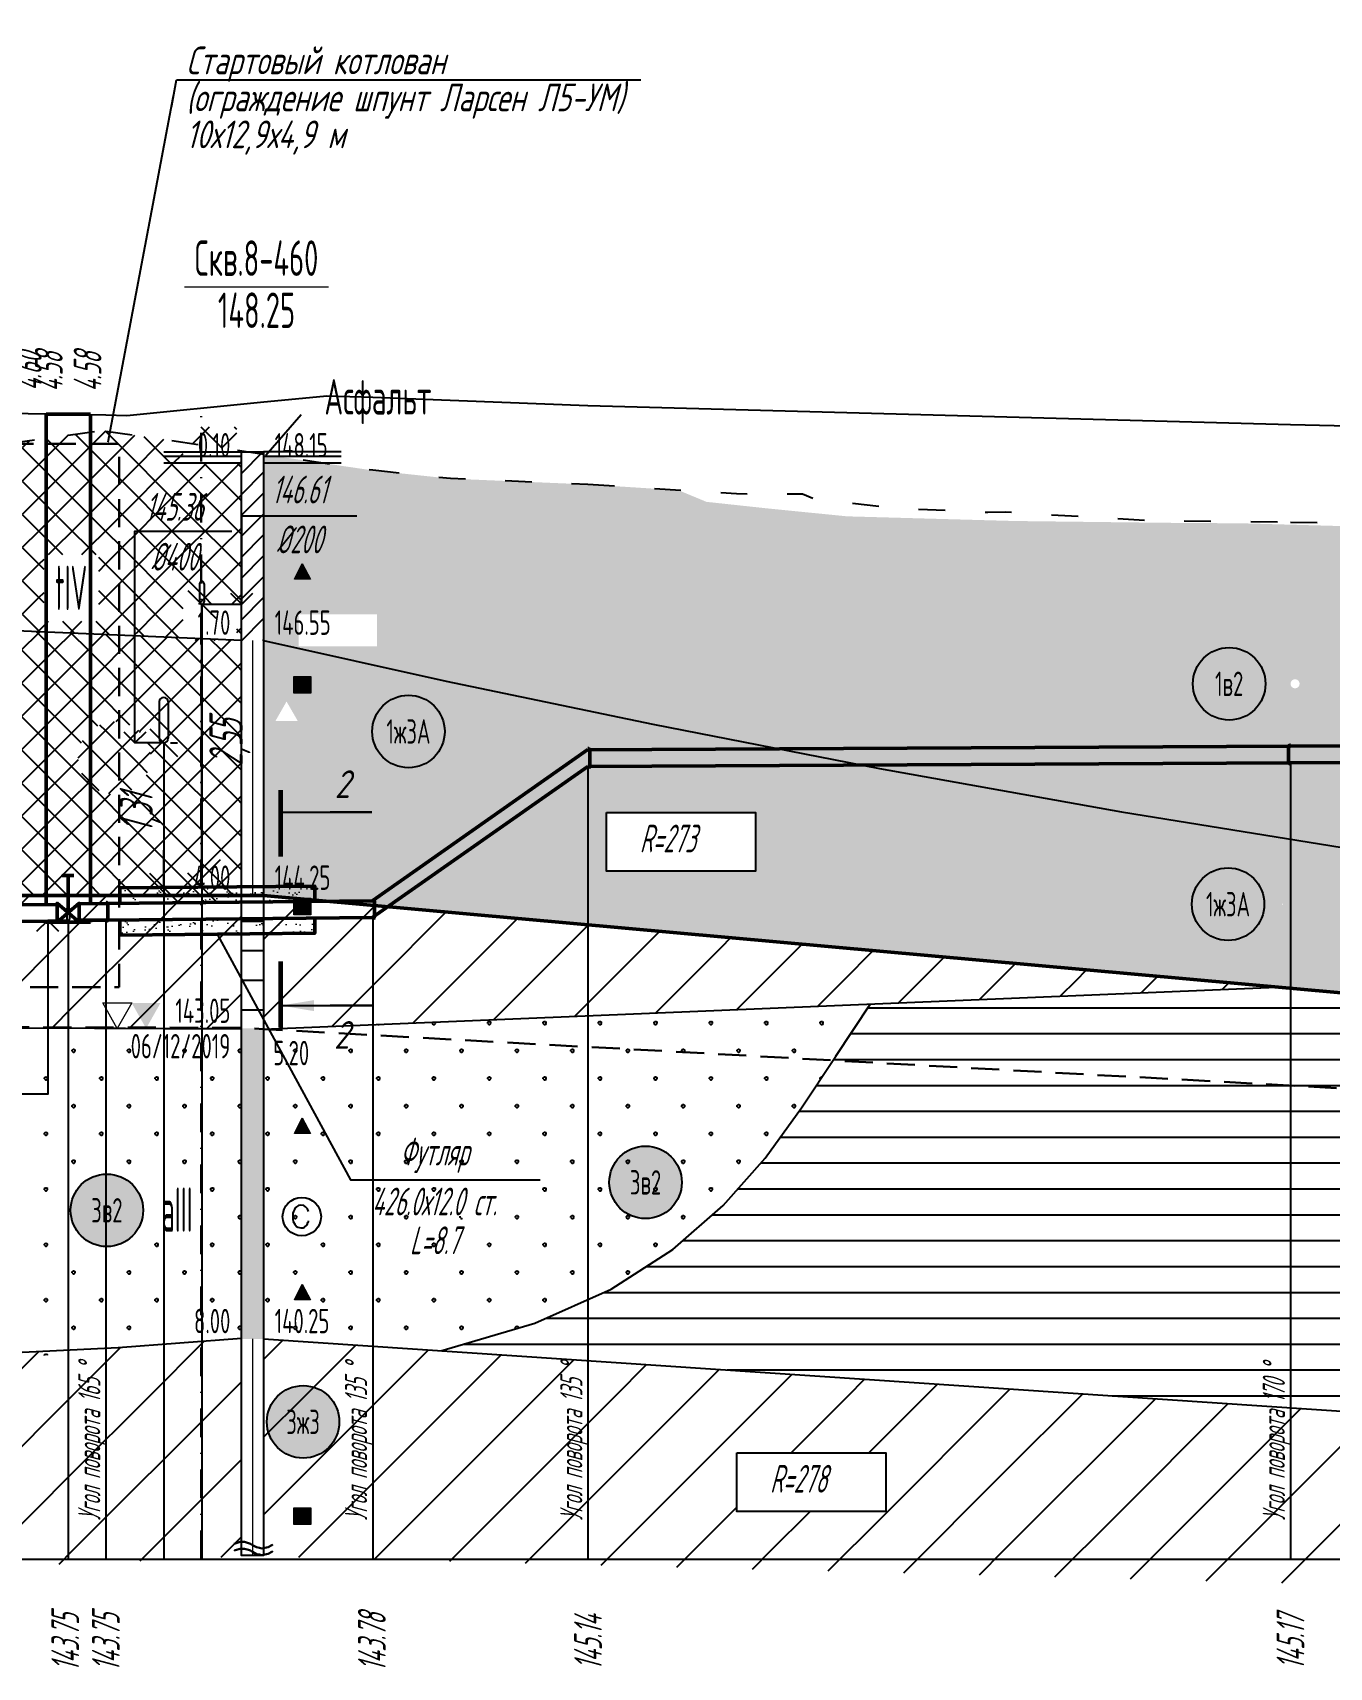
# Model space of a CAD drawing. Header units: metres. Extents: x -30 to 2050, y -904 to 400.
# Drawn here: x 302.8 to 419.8, y 120.2 to 267.7 of the extents above; entities that cross this region are included whole.
import ezdxf
from ezdxf import colors
from ezdxf.entities.mleader import LeaderData, LeaderLine
from ezdxf.enums import TextEntityAlignment as Align
from ezdxf.math import Vec2, Vec3

# ---------------------------------------------------------------- set-up
doc = ezdxf.new("R2010")
doc.units = ezdxf.units.M
doc.header["$LTSCALE"] = 0.2
for name, pattern in [('ACAD_ISO03W100', [30, 12, -18]), ('DASHDOT', [27, 13, -7, 0, -7]), ('штриховая', [19.05, 12.7, -6.35])]:
    doc.linetypes.add(name, pattern=pattern)
for name, color, linetype in [('Level 1', 7, 'Continuous'), ('ВЫНОСКИ', 7, 'Continuous'), ('МГТ_ИГ_Геология', 252, 'Continuous'), ('Примыкания', 7, 'Continuous'), ('Проектная земля', 7, 'Continuous'), ('Таблица', 7, 'Continuous'), ('Трубы', 7, 'Continuous'), ('Узлы', 7, 'Continuous'), ('Футляры', 7, 'Continuous'), ('Чёрная земля', 7, 'ACAD_ISO03W100')]:
    doc.layers.add(name, color=color, linetype=linetype)
for name, color, linetype, lineweight in [('МГТ_НВК_В1_выноски', 7, 'Continuous', 30), ('МГТ_НВК_котлованы', 7, 'Continuous', 30), ('МГТ_НВК_Линии построения профиля', 7, 'Continuous', 25), ('МГТ_НВК_Текст', 7, 'Continuous', 25)]:
    doc.layers.add(name, color=color, linetype=linetype, lineweight=lineweight)
doc.styles.add('SPDS', font='SPDS', dxfattribs={"width": 0.7, "oblique": 15, "height": 2.5})
doc.styles.add('SPDS_2.5', font='spds.shx', dxfattribs={"oblique": 15, "height": 2.5})
doc.styles.get("Standard").update_dxf_attribs({"font": 'SPDS.shx', "width": 0.7, "oblique": 15, "height": 3})
doc.styles.add('Стиль Simplex', font='simplex.shx')
doc.dimstyles.new('ISO-25', dxfattribs={"dimtxt": 2.5, "dimasz": 2.5, "dimexe": 1.25, "dimexo": 0.625, "dimtad": 1, "dimtxsty": 'Standard', "dimcen": 2.5, "dimadec": 0, "dimazin": 0, "dimtfac": 1, "dimtmove": 0, "dimatfit": 3, "dimfxl": 1, "dimarcsym": 0})
doc.dimstyles.new('Stand 1', dxfattribs={"dimtxt": 1, "dimasz": 0.4, "dimexe": 0.25, "dimexo": 0.1, "dimgap": 0.2, "dimtad": 0, "dimrnd": 0.05, "dimzin": 1, "dimtxsty": 'Standard', "dimblk": 'OBLIQUE', "dimcen": 2.5, "dimadec": 0, "dimazin": 0, "dimtfac": 1, "dimtmove": 0, "dimatfit": 3, "dimfxl": 1, "dimarcsym": 0})
pattern_1 = [(45, (-8.669, 494.728), (0, 21), [9.8995, -19.799]), (45, (5.331, 480.728), (0, 21), [9.8995, -19.799]), (45, (-8.669, 480.728), (0, 21), [14.142, -15.5565]), (45, (1.331, 490.728), (0, 21), [15.556, -14.1425]), (45, (-1.669, 480.728), (0, 21), [19.799, -9.8995]), (45, (-8.669, 487.728), (0, 21), [19.799, -9.8995])]
pattern_2 = [(90, (-8.6692, 480.8083), (-2.5, 2.5), [0.11, -4.89]), (45, (-8.6692, 480.9183), (-2.5, 2.5), [0.113137, -3.422397]), (0, (-8.5892, 480.9983), (2.5, 2.5), [0.11, -4.89]), (315, (-8.4792, 480.9983), (2.5, 2.5), [0.113137, -3.422397]), (90, (-8.3992, 480.8083), (-2.5, 2.5), [0.11, -4.89]), (45, (-8.4792, 480.7283), (-2.5, 2.5), [0.113137, -3.422397]), (0, (-8.5892, 480.7283), (2.5, 2.5), [0.11, -4.89]), (315, (-8.6692, 480.8083), (2.5, 2.5), [0.113137, -3.422397])]
pattern_3 = [(225, (-5.6692, 480.7283), (3e-16, -3), [2.1213, -2.12134]), (315, (-7.1692, 482.2283), (3, 0), [2.1213, -2.12134]), (45, (-8.6692, 480.7283), (0, 3), [2.1213, -2.12134]), (135, (-7.1692, 479.2283), (-3, 3e-16), [2.1213, -2.12134])]

# ---------------------------------------------------------------- blocks, each defined once
blk = doc.blocks.new('_OBLIQUE')
at = {"color": 0, "linetype": 'ByBlock', "lineweight": -2}
blk.add_line((0.5, 0.5), (-0.5, -0.5), dxfattribs=at)
blk = doc.blocks.new('*D1')
at = {"layer": 'Defpoints', "color": 0, "transparency": 16777216}
for p in [(318.03, 216.13), (318.03, 216.13), (318.03, 190.61)]:
    blk.add_point(p, dxfattribs=at)
at = {"layer": 'Примыкания', "color": 0, "lineweight": -2, "transparency": 16777216}
for p, q in [((318.03, 190.61), (318.03, 216.13)), ((318.66, 216.13), (319.28, 216.13)), ((318.66, 190.61), (319.28, 190.61))]:
    blk.add_line(p, q, dxfattribs=at)
at = {"layer": 'Примыкания', "color": 0, "lineweight": -2, "transparency": 16777216, "xscale": 2.5, "yscale": 2.5, "zscale": 2.5}
for p, rotation in [((318.03, 216.13), 90), ((318.03, 190.61), 270)]:
    blk.add_blockref('_OBLIQUE', p, dxfattribs=dict(at, rotation=rotation))
at = {"layer": 'Примыкания', "color": 0, "transparency": 16777216, "insert": (320.56, 203.64), "char_height": 3, "width": 5.8875, "attachment_point": 5, "rotation": 90}
blk.add_mtext('2,55', dxfattribs=at)
blk = doc.blocks.new('*D3')
at = {"layer": 'Defpoints', "color": 0, "transparency": 16777216}
for p in [(314.59, 203.63), (314.59, 203.63), (314.59, 190.58)]:
    blk.add_point(p, dxfattribs=at)
at = {"layer": 'Примыкания', "color": 0, "lineweight": -2, "transparency": 16777216}
for p, q in [((314.59, 203.63), (314.59, 200.61)), ((315.21, 203.63), (315.84, 203.63)), ((314.59, 190.58), (314.59, 193.96)), ((315.21, 190.58), (315.84, 190.58))]:
    blk.add_line(p, q, dxfattribs=at)
at = {"layer": 'Примыкания', "color": 0, "lineweight": -2, "transparency": 16777216, "xscale": 2.5, "yscale": 2.5, "zscale": 2.5}
for p, rotation in [((314.59, 203.63), 90), ((314.59, 190.58), 270)]:
    blk.add_blockref('_OBLIQUE', p, dxfattribs=dict(at, rotation=rotation))
at = {"layer": 'Примыкания', "color": 0, "transparency": 16777216, "insert": (312.45, 197.29), "char_height": 3, "width": 5.1, "attachment_point": 5, "rotation": 90}
blk.add_mtext('1,31', dxfattribs=at)
blk = doc.blocks.new('PR_KV')
at = {"layer": 'Level 1', "linetype": 'Continuous', "lineweight": 20}
blk.add_hatch(color=256, dxfattribs=at).paths.add_polyline_path([(-0.077, 0.075), (0.077, 0.075), (0.077, -0.075), (-0.077, -0.075)])
at = {"layer": 'Level 1', "color": 7, "linetype": 'Continuous', "lineweight": 20, "flags": 128}
blk.add_lwpolyline([(-0.077, 0.075), (0.077, 0.075), (0.077, -0.075), (-0.077, -0.075)], close=True, dxfattribs=at)
blk = doc.blocks.new('PR_TR')
at = {"layer": 'Level 1', "linetype": 'Continuous', "lineweight": 20}
blk.add_hatch(color=256, dxfattribs=at).paths.add_polyline_path([(0.072, -0.049), (-0.071, -0.049), (-0.001, 0.094)])
at = {"layer": 'Level 1', "color": 7, "linetype": 'Continuous', "lineweight": 20, "flags": 128}
blk.add_lwpolyline([(0.072, -0.049), (-0.071, -0.049), (-0.001, 0.094)], close=True, dxfattribs=at)
blk = doc.blocks.new('CCE')
at = {"layer": 'МГТ_ИГ_Геология', "flags": 128}
blk.add_lwpolyline([(0.238, 0.049), (0.229, 0.075), (0.212, 0.091), (0.196, 0.103), (0.17, 0.107), (0.147, 0.103), (0.131, 0.093), (0.119, 0.084), (0.112, 0.068), (0.103, 0.049), (0.096, 0.035), (0.096, 0.014), (0.096, -0.005), (0.096, -0.023), (0.1, -0.04), (0.114, -0.063), (0.131, -0.084), (0.142, -0.091), (0.168, -0.098), (0.191, -0.096), (0.203, -0.091), (0.226, -0.07), (0.233, -0.049), (0.238, -0.04), (0.238, -0.033)], dxfattribs=at)
at = {"layer": 'МГТ_ИГ_Геология'}
blk.add_circle((0.178, 0.004), 0.173, dxfattribs=at)
blk = doc.blocks.new('круг1_-30_2')
at = {"layer": 'МГТ_ИГ_Геология', "true_color": 0xffffff}
blk.add_hatch(color=7, dxfattribs=at).paths.add_polyline_path([(-0.327, 0, 1), (0.327, 0, 1)])
at = {"color": 7, "lineweight": 25}
blk.add_circle((0, 0), 0.327, dxfattribs=at)
at = {"color": 7, "lineweight": 25, "style": 'Стиль Simplex', "width": 0.590909}
blk.add_text('1в2', height=0.22, dxfattribs=at).set_placement((0, 0), align=Align.MIDDLE_CENTER)
blk = doc.blocks.new('круг1_-26_3_-64_')
at = {"layer": 'МГТ_ИГ_Геология', "true_color": 0xffffff}
blk.add_hatch(color=7, dxfattribs=at).paths.add_polyline_path([(-0.327, 0, 1), (0.327, 0, 1)])
at = {"color": 7, "lineweight": 25}
blk.add_circle((0, 0), 0.327, dxfattribs=at)
at = {"color": 7, "lineweight": 20, "style": 'Стиль Simplex', "width": 0.590909}
blk.add_text('1ж3А', height=0.22, dxfattribs=at).set_placement((0, 0), align=Align.MIDDLE_CENTER)
blk = doc.blocks.new('круг3_-30_2')
at = {"true_color": 0xffffff}
blk.add_hatch(color=7, dxfattribs=at).paths.add_polyline_path([(-0.327, 0, 1), (0.327, 0, 1)])
at = {"color": 7, "lineweight": 25}
blk.add_circle((0, 0), 0.327, dxfattribs=at)
at = {"color": 7, "lineweight": 25, "style": 'Стиль Simplex', "width": 0.590909}
blk.add_text('3в2', height=0.22, dxfattribs=at).set_placement((0, 0), align=Align.MIDDLE_CENTER)
blk = doc.blocks.new('DN')
at = {"linetype": 'Continuous', "lineweight": 30, "flags": 128}
for points in [[(-0.126, -0.007), (-0.117, -0.002), (-0.073, 0.011), (-0.033, 0.011), (0.003, 0), (0.02, -0.007), (0.039, -0.019), (0.074, -0.037), (0.103, -0.043), (0.125, -0.048), (0.151, -0.043), (0.18, -0.036), (0.213, -0.019), (0.223, -0.012)], [(-0.126, -0.068), (-0.117, -0.063), (-0.073, -0.05), (-0.033, -0.05), (0.003, -0.059), (0.02, -0.067), (0.039, -0.079), (0.074, -0.098), (0.103, -0.103), (0.125, -0.108), (0.151, -0.103), (0.18, -0.095), (0.213, -0.079), (0.223, -0.072)]]:
    blk.add_lwpolyline(points, dxfattribs=at)
blk = doc.blocks.new('1жзА 273')
at = {"layer": 'МГТ_ИГ_Геология'}
blk.add_lwpolyline([(132.21, -236), (145.65, -236), (145.65, -241.29), (132.21, -241.29)], close=True, dxfattribs=at)
at = {"layer": 'МГТ_ИГ_Геология', "insert": (135.2, -237.1), "char_height": 2.5, "attachment_point": 1}
blk.add_mtext_dynamic_manual_height_columns('R=273', width=10.097, gutter_width=15, heights=[0], dxfattribs=at)
blk = doc.blocks.new('апрапр')
at = {"layer": 'МГТ_ИГ_Геология'}
blk.add_lwpolyline([(257.65, -234.92), (271.09, -234.92), (271.09, -240.21), (257.65, -240.21)], close=True, dxfattribs=at)
at = {"layer": 'МГТ_ИГ_Геология', "insert": (260.64, -236.02), "char_height": 2.5, "attachment_point": 1}
blk.add_mtext_dynamic_manual_height_columns('R=278', width=10.097, gutter_width=15, heights=[0], dxfattribs=at)
blk = doc.blocks.new('круг3_-26_3')
at = {"true_color": 0xffffff}
blk.add_hatch(color=7, dxfattribs=at).paths.add_polyline_path([(-0.327, 0, 1), (0.327, 0, 1)])
at = {"color": 7, "lineweight": 25}
blk.add_circle((0, 0), 0.327, dxfattribs=at)
at = {"color": 7, "lineweight": 25, "style": 'Стиль Simplex', "width": 0.590909}
blk.add_text('3ж3', height=0.22, dxfattribs=at).set_placement((0, 0), align=Align.MIDDLE_CENTER)
blk = doc.blocks.new('разрез')
at = {"layer": 'ВЫНОСКИ', "const_width": 42}
blk.add_lwpolyline([(600, 0), (0, 0)], dxfattribs=at)
at = {"layer": 'ВЫНОСКИ', "lineweight": 30}
blk.add_leader([(400, 0), (400, -823), (400, -447)], dimstyle='Stand 1', override={"dimasz": 300, "dimgap": 0.2, "dimtad": 0}, dxfattribs=at)

msp = doc.modelspace()

# ---------------------------------------------------------------- hatches: boundary and pattern name
at = {"lineweight": 20}
h = msp.add_hatch(dxfattribs=at)
h.set_pattern_fill('AR-SAND', color=256, scale=0.03, style=0)
h.set_pattern_definition([(37.5, (52.0952, 298.4346), (-0.048001, 1.4682397), [0, -1.15824, 0, -1.2954, 0, -1.23825]), (7.5, (52.0952, 298.4346), (1.34857, 2.150475), [0, -0.62484, 0, -1.04394, 0, -0.40005]), (327.5, (51.158, 298.4346), (2.372977, 0.0043116), [0, -0.381, 0, -1.3716, 0, -1.7907]), (317.5, (51.158, 298.4346), (2.29067, 0.668788), [0, -0.1905, 0, -0.89916, 0, -1.0287])])
h.paths.add_polyline_path([(328.2156, 190.7131), (310.63593, 190.53731), (310.64973, 189.15744), (328.21615, 189.33311)])
h.paths.add_polyline_path([(328.21731, 187.83312), (310.63708, 187.65731), (310.63763, 186.27732), (328.21731, 186.45311)])
at = {"layer": 'МГТ_ИГ_Геология'}
h = msp.add_hatch(dxfattribs=at)
h.set_pattern_fill('GR24', color=251, scale=10, style=0, pattern_type=2)
h.set_pattern_definition(pattern_3)
edge = h.paths.add_edge_path(flags=16)
edge.add_arc((234.83547, 218.31316), 3.27292, 0, 360)
edge = h.paths.add_edge_path()
edge.add_arc((310.15949, 202.27549), 3.27292, 0, 360)
h.paths.add_polyline_path([(316.33897, 228.81759), (321.15325, 228.81759), (321.15325, 232.11759), (316.33897, 232.11759)], flags=16)
h.paths.add_polyline_path([(316.33897, 212.81759), (321.15325, 212.81759), (321.15325, 216.11759), (316.33897, 216.11759)], flags=17)
h.paths.add_polyline_path([(303.79738, 214.60776), (308.69262, 214.60776), (308.69262, 220.60776), (303.79738, 220.60776)], flags=16)
h.paths.add_polyline_path([(207.02086, 210.14833), (214.31134, 210.14833), (214.31134, 213.44833), (207.02086, 213.44833)], flags=16)
h.paths.add_polyline_path([(207.02086, 222.14833), (214.31134, 222.14833), (214.31134, 225.44833), (207.02086, 225.44833)], flags=16)
h.paths.add_polyline_path([(321.60325, 229.94488), (309.33642, 231.73504), (308.98561, 231.78414), (301.14241, 230.70947), (296.527, 229.66968), (296.0996, 234.43016), (295.58277, 234.42795), (284.89666, 234.38009), (277.53912, 233.51271), (277.31502, 231.74633), (276.7396, 226.20687), (270.1978, 226.33593), (268.07818, 226.2261), (226.65288, 224.92557), (217.77021, 224.60708), (217.43889, 224.64036), (213.27274, 222.83858), (206.57086, 222.34549), (206.57086, 210.19833), (229.83375, 204.88722), (295.6203, 213.9592), (321.60325, 212.86759)])
h.paths.add_polyline_path([(243.96061, 220.07049), (257.40306, 220.07049), (257.40306, 214.77588), (243.96061, 214.77588)], flags=16)
h.paths.add_polyline_path([(267.56361, 215.6745), (268.6089, 219.57555)], flags=16)
h = msp.add_hatch(dxfattribs=at)
h.set_pattern_fill('CONSIST', color=251, scale=0.42, style=0, pattern_type=2)
h.set_pattern_definition([(45, (-193.394, -1252.6324), (-0.9429269, 0.9429269), [])])
h.paths.add_polyline_path([(321.60325, 229.86759), (323.60325, 229.86759), (323.60325, 212.86759), (321.60325, 212.86759)])
h = msp.add_hatch(dxfattribs=at)
h.set_pattern_fill('GR24', color=251, scale=10, style=0, pattern_type=2)
h.set_pattern_definition(pattern_3)
edge = h.paths.add_edge_path(flags=16)
edge.add_arc((416.66822, 208.9515), 0.41157, 0, 360)
h.paths.add_polyline_path([(327.8224, 218.37353), (326.3924, 218.37353), (327.0924, 219.80353)], flags=16)
h.paths.add_polyline_path([(511.7012, 222.28595), (505.51084, 223.12815), (501.34132, 223.20421), (497.09035, 223.30981), (497.09035, 185.36477), (511.73873, 185.36477)])
h.paths.add_polyline_path([(500.5795, 203.30071), (501.3095, 201.87071), (499.8795, 201.87071)], flags=16)
h.paths.add_polyline_path([(499.8795, 218.87071), (500.5795, 220.30071), (501.3095, 218.87071)], flags=16)
h.paths.add_polyline_path([(500.5795, 188.30071), (501.3095, 186.87071), (499.8795, 186.87071)], flags=16)
h.paths.add_polyline_path([(421.86302, 205.58364), (426.75826, 205.58364), (426.75826, 211.58364), (421.86302, 211.58364)], flags=16)
h.paths.add_polyline_path([(326.76983, 212.3224), (333.83272, 212.3224), (333.83272, 215.20464), (326.76983, 215.20464)], flags=16)
h.paths.add_polyline_path([(466.85777, 223.19038), (462.0971, 222.32857), (453.42736, 222.61064), (451.6139, 222.27974), (434.9677, 222.80147), (424.90476, 223.0649), (411.96168, 223.42298), (404.50873, 223.47634), (391.34462, 223.63428), (376.26337, 224.05441), (369.22269, 224.75263), (363.55727, 225.36303), (361.0437, 226.40657), (352.8343, 226.93496), (340.43499, 227.4568), (333.40875, 228.20509), (324.75769, 229.46759), (323.60325, 229.46759), (323.60325, 212.86759), (340.08473, 209.19683), (358.72832, 205.29828), (379.16074, 201.31911), (401.0087, 197.40648), (423.89893, 193.70756), (447.45813, 190.36952), (471.31304, 187.53953), (495.09035, 185.36477), (495.13306, 223.38693), (485.61016, 223.76214), (472.80356, 224.26672)])
h.paths.add_polyline_path([(437.18507, 209.02011), (450.62753, 209.02011), (450.62753, 203.72549), (437.18507, 203.72549)], flags=16)
h.paths.add_polyline_path([(439.38689, 204.62411), (446.93689, 204.62411), (447.98218, 208.52517), (440.43218, 208.52517)], flags=0)
h = msp.add_hatch(dxfattribs=at)
h.set_pattern_fill('GR24', color=251, scale=10, style=0, pattern_type=2)
h.set_pattern_definition([(225, (-455.7349, -26.5005), (3e-16, -3), [2.1213, -2.121341]), (315, (-457.2349, -25.0005), (3, 0), [2.1213, -2.121341]), (45, (-458.7349, -26.5005), (0, 3), [2.1213, -2.121341]), (135, (-457.2349, -28.0005), (-3, 3e-16), [2.1213, -2.121341])])
h.paths.add_polyline_path([(321.60325, 212.86759), (295.6203, 213.9592), (229.83375, 204.88722), (236.12988, 203.44976, -0.342796752), (240.04502, 202.5559), (295.6203, 189.86759), (321.60325, 189.86759)])
h.paths.add_polyline_path([(313.43241, 202.27549, -1), (306.88657, 202.27549, -1)], flags=16)
h.paths.add_polyline_path([(316.33897, 212.81759), (321.15325, 212.81759), (321.15325, 216.11759), (316.33897, 216.11759)], flags=24)
h = msp.add_hatch(dxfattribs=at)
h.set_pattern_fill('GR24', color=251, scale=10, style=0, pattern_type=2)
h.set_pattern_definition(pattern_3)
h.paths.add_polyline_path([(401.0087, 197.40648), (379.16074, 201.31911), (358.72832, 205.29828), (340.08473, 209.19683), (323.60325, 212.86759), (323.60325, 189.86759), (326.36866, 189.61759), (327.87325, 189.61759), (327.87325, 189.48157), (495.09035, 174.36477), (495.09035, 185.36477), (471.31304, 187.53953), (447.45813, 190.36952), (423.89893, 193.70756)])
h.paths.add_polyline_path([(327.87325, 208.11759), (326.33325, 208.11759), (326.33325, 209.61759), (327.87325, 209.61759)], flags=16)
h.paths.add_polyline_path([(326.68325, 205.60426), (324.67325, 205.60426), (325.67325, 207.35426)], flags=16)
edge = h.paths.add_edge_path(flags=16)
edge.add_arc((415.54095, 189.07523), 0.04529, 0, 360)
h.paths.add_polyline_path([(412.63857, 187.42523), (410.62201, 187.42523), (410.62201, 190.72523), (412.63857, 190.72523)], flags=16)
h.paths.add_polyline_path([(489.70594, 182.47953), (494.76784, 182.47953), (494.76784, 185.77953), (489.70594, 185.77953)], flags=16)
h.paths.add_polyline_path([(354.5507, 197.34505), (367.99315, 197.34505), (367.99315, 192.05044), (354.5507, 192.05044)], flags=16)
h.paths.add_polyline_path([(356.72477, 192.8455), (357.7978, 196.85011)], flags=0)
h.paths.add_polyline_path([(460.31096, 184.5898), (473.75341, 184.5898), (473.75341, 179.29518), (460.31096, 179.29518)], flags=16)
h.paths.add_polyline_path([(462.48503, 180.09024), (470.15126, 180.09024), (471.2243, 184.09486), (463.55806, 184.09486)], flags=0)
h = msp.add_hatch(dxfattribs=at)
h.set_pattern_fill('GR38', color=251, scale=10, style=0, pattern_type=2)
h.set_pattern_definition(pattern_1)
edge = h.paths.add_edge_path(flags=16)
edge.add_arc((262.86975, 186.21753), 0.21777, 0, 360)
h.paths.add_polyline_path([(210.84086, 190.44833), (209.30086, 190.44833), (209.30086, 191.94833), (210.84086, 191.94833)], flags=16)
h.paths.add_polyline_path([(316.09135, 189.81759), (321.15325, 189.81759), (321.15325, 193.11759), (316.09135, 193.11759)], flags=16)
h.paths.add_polyline_path([(321.60325, 189.86759), (295.6203, 189.86759), (273.38776, 194.94347), (206.57086, 195.19833), (206.57086, 178.19833), (310.38502, 177.89984), (309.10325, 180.16759), (311.70325, 180.16759), (310.42142, 177.89974), (321.60325, 177.86759)])
h.paths.add_polyline_path([(230.56581, 184.53323), (244.00827, 184.53323), (244.00827, 179.23861), (230.56581, 179.23861)], flags=16)
h.paths.add_polyline_path([(232.73988, 182.72996), (232.73988, 182.55541), (233.79979, 186.51106), (233.79979, 186.6856)], flags=16)
h = msp.add_hatch(dxfattribs=at)
h.set_pattern_fill('CONSIST', color=251, scale=0.84, angle=-44.999962, style=0, pattern_type=2)
h.set_pattern_definition([(4e-05, (-193.394, -1252.6324), (-2e-06, 2.667), [])])
h.paths.add_polyline_path([(321.60325, 189.86759), (323.60325, 189.86759), (323.64369, 177.86759), (321.64369, 177.86759)])
h = msp.add_hatch(dxfattribs=at)
h.set_pattern_fill('GR38', color=251, scale=10, style=0, pattern_type=2)
h.set_pattern_definition([(45, (-380.103, 441.187), (0, 21), [9.8995, -19.799]), (45, (-366.103, 427.187), (0, 21), [9.8995, -19.799]), (45, (-380.103, 427.187), (0, 21), [14.142, -15.5565]), (45, (-370.103, 437.187), (0, 21), [15.556, -14.1425]), (45, (-373.103, 427.187), (0, 21), [19.799, -9.8995]), (45, (-380.103, 434.187), (0, 21), [19.799, -9.8995])])
h.paths.add_polyline_path([(415.01251, 181.60398), (327.87325, 189.48157), (327.87325, 188.11759), (326.33325, 188.11759), (326.33325, 189.62079), (323.60325, 189.86759), (323.60325, 177.81471)])
h = msp.add_hatch(dxfattribs=at)
h.set_pattern_fill('GR07', color=251, scale=10, style=0, pattern_type=2)
h.set_pattern_definition([(0, (-8.759, 480.728), (0, 7), [16.33, 0]), (0, (-8.759, 483.058), (0, 7), [16.33, 0]), (0, (-8.759, 485.398), (0, 7), [16.33, 0])])
h.paths.add_polyline_path([(495.09035, 174.36477), (415.01251, 181.60398), (378.36694, 180.08488), (375.21973, 175.36422), (372.1371, 170.69949), (368.84385, 166.17837), (365.06478, 161.88853), (360.52469, 157.91764), (354.94838, 154.3534), (348.06066, 151.28345), (339.58631, 148.7955), (495.09035, 138.36477)])
h.paths.add_polyline_path([(428.55921, 159.73332, -1), (422.01336, 159.73332, -1)], flags=16)
h.paths.add_polyline_path([(431.64334, 157.2628), (436.31001, 157.2628), (436.31001, 163.2628), (431.64334, 163.2628)], flags=24)
h.paths.add_polyline_path([(489.57845, 138.31477), (494.64035, 138.31477), (494.64035, 141.61477), (489.57845, 141.61477)], flags=9)
h.paths.add_polyline_path([(482.0475, 164.09334), (494.92845, 164.09334), (494.92845, 169.12191), (482.0475, 169.12191)], flags=24)
h.paths.add_polyline_path([(488.15464, 168.31477), (494.64035, 168.31477), (494.64035, 171.61477), (488.15464, 171.61477)], flags=24)
h.paths.add_polyline_path([(441.68634, 161.97821), (455.1288, 161.97821), (455.1288, 156.68359), (441.68634, 156.68359)], flags=16)
h.paths.add_polyline_path([(443.84939, 157.63118), (451.52961, 157.63118), (452.56177, 161.48327), (444.88155, 161.48327)], flags=8)
at = {"layer": 'МГТ_ИГ_Геология', "true_color": 0x0000ff}
msp.add_hatch(color=5, dxfattribs=at).paths.add_polyline_path([(313.00325, 177.86759), (311.70325, 180.16759), (314.30325, 180.16759)])
at = {"layer": 'МГТ_ИГ_Геология'}
h = msp.add_hatch(dxfattribs=at)
h.set_pattern_fill('GR28', color=251, scale=10, style=0, pattern_type=2)
h.set_pattern_definition(pattern_2)
h.paths.add_polyline_path([(375.21973, 175.36422), (378.36694, 180.08488), (323.60325, 177.81471), (323.60325, 149.86759), (339.58631, 148.7955), (348.06066, 151.28345), (354.94838, 154.3534), (360.52469, 157.91764), (365.06478, 161.88853), (368.84385, 166.17837), (372.1371, 170.69949)])
edge = h.paths.add_edge_path(flags=0)
edge.add_arc((343.53601, 162.42032), 0.80118, 0, 360)
edge = h.paths.add_edge_path(flags=16)
edge.add_arc((328.88815, 163.90617), 1.73295, 0, 360)
h.paths.add_polyline_path([(327.8224, 168.37353), (326.3924, 168.37353), (327.0924, 169.80353)], flags=16)
h.paths.add_polyline_path([(329.22325, 164.77759), (329.06325, 164.89759), (328.80325, 164.93759), (328.57325, 164.89759), (328.41325, 164.79759), (328.30223, 164.71432), (328.06325, 164.20981), (328.06325, 164.00759), (328.06325, 163.63759), (328.10325, 163.46759), (328.24325, 163.23759), (328.41325, 163.02759), (328.52325, 162.95759), (328.78325, 162.88759), (329.01325, 162.90759), (329.13325, 162.95759), (329.36325, 163.16759), (329.48325, 163.52759), (329.48325, 163.27716), (329.08536, 162.91386), (328.65129, 162.87611), (328.34441, 163.0714), (328.06325, 163.5333), (328.06325, 163.81759), (328.06325, 164.21759), (328.13325, 164.35759), (328.22325, 164.54759), (328.30228, 164.72824), (328.67004, 164.95808), (329.1021, 164.89161)], flags=0)
h.paths.add_polyline_path([(327.0924, 154.80353), (327.8224, 153.37353), (326.3924, 153.37353)], flags=16)
h.paths.add_polyline_path([(341.34553, 160.77032), (345.72649, 160.77032), (345.72649, 164.07032), (341.34553, 164.07032)], flags=16)
h.paths.add_polyline_path([(347.24389, 160.77032), (347.24389, 164.07032)], flags=16)
edge = h.paths.add_edge_path(flags=16)
edge.add_arc((349.43437, 162.42032), 0.83723, 0, 360)
h = msp.add_hatch(dxfattribs=at)
h.set_pattern_fill('GR28', color=251, scale=10, style=0, pattern_type=2)
h.set_pattern_definition(pattern_2)
h.paths.add_polyline_path([(321.60325, 177.86759), (314.60325, 177.86759), (310.40325, 177.86759), (310.38502, 177.89984), (262.89438, 178.03639), (269.22301, 173.05085), (274.09559, 168.5198), (277.99075, 164.38829), (281.38716, 160.60136), (284.76345, 157.10407), (288.59829, 153.84147), (293.3703, 150.75861), (299.55815, 147.80053), (301.6145, 148.14723), (310.48744, 149.059), (321.60325, 149.90679)])
edge = h.paths.add_edge_path(flags=16)
edge.add_arc((306.84907, 161.4651), 0.32552, 0, 360)
h.paths.add_polyline_path([(313.40904, 158.53102), (318.07571, 158.53102), (318.07571, 164.53102), (313.40904, 164.53102)], flags=16)
h.paths.add_polyline_path([(316.09135, 149.81759), (321.15325, 149.81759), (321.15325, 153.11759), (316.09135, 153.11759)], flags=16)
h.paths.add_polyline_path([(287.96463, 166.17857), (301.40708, 166.17857), (301.40708, 160.88395), (287.96463, 160.88395)], flags=16)
h.paths.add_polyline_path([(290.16644, 161.97622), (297.89144, 161.97622), (298.88484, 165.68363), (291.15984, 165.68363)], flags=8)
h.paths.add_polyline_path([(307.27333, 159.8151), (311.65428, 159.8151), (311.65428, 163.1151), (307.27333, 163.1151)], flags=8)
edge = h.paths.add_edge_path(flags=16)
edge.add_arc((309.46381, 161.4651), 3.27292, 0, 360)
msp.add_hatch(color=251, dxfattribs=at).paths.add_polyline_path([(321.64369, 177.86759), (323.64369, 177.86759), (323.60325, 149.86759), (321.60325, 149.86759)])
h = msp.add_hatch(dxfattribs=at)
h.set_pattern_fill('GR38', color=251, scale=10, style=0, pattern_type=2)
h.set_pattern_definition(pattern_1)
edge = h.paths.add_edge_path(flags=16)
edge.add_arc((309.25735, 142.38383), 0.32744, 0, 360)
h.paths.add_polyline_path([(306.97402, 140.73383), (306.97402, 144.03383)], flags=16)
h.paths.add_polyline_path([(251.76409, 127.23782), (321.60325, 130.25441), (321.60325, 149.90679), (310.48744, 149.059), (301.59126, 148.636), (295.6203, 148.3521), (287.03459, 144.96268), (279.5463, 142.10532), (270.73823, 138.01488), (259.71973, 132.39908)])
h = msp.add_hatch(dxfattribs=at)
h.set_pattern_fill('GR38', color=251, scale=10, style=0, pattern_type=2)
h.set_pattern_definition(pattern_1)
edge = h.paths.add_edge_path(flags=16)
edge.add_arc((425.98891, 132.55348), 1.32084, 0, 360)
h.paths.add_polyline_path([(327.87325, 134.61759), (327.87325, 133.11759), (326.33325, 133.11759), (326.33325, 134.61759)], flags=16)
h.paths.add_polyline_path([(323.60325, 130.25441), (495.2312, 125.80307), (495.09035, 138.36477), (323.60325, 149.86759)])
h.paths.add_polyline_path([(366.29855, 139.60332), (379.74101, 139.60332), (379.74101, 134.3087), (366.29855, 134.3087)], flags=16)
h.paths.add_polyline_path([(368.50037, 135.20732), (376.09412, 135.20732), (377.1394, 139.10838), (369.54566, 139.10838)], flags=8)
h.paths.add_polyline_path([(423.70558, 133.24361), (428.27225, 133.24361), (428.27225, 136.54361), (423.70558, 136.54361)], flags=8)
edge = h.paths.add_edge_path(flags=16)
edge.add_arc((425.98891, 134.89361), 3.27292, 0, 360)

# ---------------------------------------------------------------- linework, layer by layer
at = {"layer": 'МГТ_ИГ_Геология', "linetype": 'Continuous', "lineweight": 0}
for p, q in [((316.46684, 244.7419), (329.46684, 244.7419)), ((322.60325, 212.86759), (322.60325, 189.86759)), ((322.60325, 149.86759), (322.60325, 130.34587)), ((322.60325, 149.86759), (322.60325, 130.34587))]:
    msp.add_line(p, q, dxfattribs=at)
at = {"layer": 'МГТ_ИГ_Геология', "linetype": 'Continuous', "lineweight": 25}
for p, q in [((314.60325, 229.86759), (321.60325, 229.86759)), ((314.60325, 229.46759), (321.60325, 229.46759)), ((314.60325, 228.86759), (321.60325, 228.86759)), ((330.60325, 229.86759), (323.60325, 229.86759)), ((323.60325, 229.46759), (330.60325, 229.46759)), ((323.60325, 228.86759), (330.60325, 228.86759)), ((314.60325, 177.86759), (321.60325, 177.86759)), ((323.60325, 149.86759), (495.09035, 138.36477))]:
    msp.add_line(p, q, dxfattribs=at)
at = {"layer": 'МГТ_ИГ_Геология', "linetype": 'Continuous', "lineweight": 25, "flags": 128}
for points in [[(323.81088, 229.57006), (326.98381, 233.22715)], [(321.60325, 212.86759), (295.6203, 213.9592), (229.83375, 204.88722)], [(323.60325, 212.86759), (340.08473, 209.19683), (358.72832, 205.29828), (379.16074, 201.31911), (401.0087, 197.40648), (423.89893, 193.70756), (447.45813, 190.36952), (471.31304, 187.53953), (495.09035, 185.36477)], [(323.60325, 177.81471), (415.01251, 181.60398)], [(339.58631, 148.7955), (348.06066, 151.28345), (354.94838, 154.3534), (360.52469, 157.91764), (365.06478, 161.88853), (368.84385, 166.17837), (372.1371, 170.69949), (375.21973, 175.36422), (378.36694, 180.08488)], [(339.58631, 148.7955), (348.06066, 151.28345), (354.94838, 154.3534), (360.52469, 157.91764), (365.06478, 161.88853), (368.84385, 166.17837), (372.1371, 170.69949), (375.21973, 175.36422), (378.36694, 180.08488)], [(206.57086, 178.19833), (321.60325, 177.86759)]]:
    msp.add_lwpolyline(points, dxfattribs=at)
at = {"layer": 'МГТ_ИГ_Геология', "linetype": 'Continuous', "lineweight": 25}
msp.add_lwpolyline([(321.60325, 229.86759), (323.60325, 229.86759), (323.60325, 130.34587), (321.60325, 130.34587), (321.60325, 229.86759), (321.60325, 229.86759)], close=True, dxfattribs=at)
at = {"layer": 'МГТ_ИГ_Геология', "lineweight": 50, "flags": 128}
msp.add_lwpolyline([(92.94995, 216.86932), (180.90435, 212.32734), (182.90435, 212.32734), (204.57086, 210.19833), (206.57086, 210.19833), (295.6203, 189.86759), (323.60325, 189.86759), (323.60325, 189.86759), (495.09035, 174.36477)], dxfattribs=at)
at = {"layer": 'МГТ_ИГ_Геология', "color": 5, "linetype": 'штриховая', "lineweight": 30, "flags": 128}
msp.add_lwpolyline([(511.73873, 168.62837), (495.09035, 168.36477), (323.60325, 177.81471), (321.60325, 177.92492), (206.57086, 178.19833), (204.57086, 178.19833), (182.90435, 183.32734), (180.90435, 183.32734), (92.94995, 180.86932), (82.64596, 180.86932)], dxfattribs=at)
at = {"layer": 'МГТ_ИГ_Геология', "color": 5, "linetype": 'Continuous', "lineweight": 0, "true_color": 0x0000ff, "flags": 128}
msp.add_lwpolyline([(308.35325, 177.86759), (321.60325, 177.86759), (310.40325, 177.86759), (309.10325, 180.16759), (311.70325, 180.16759), (310.40325, 177.86759)], dxfattribs=at)
at = {"layer": 'МГТ_ИГ_Геология', "linetype": 'Continuous', "lineweight": 25}
msp.add_lwpolyline([(321.60325, 149.90679), (310.48744, 149.059), (295.6203, 148.3521), (287.03459, 144.96268), (287.03459, 144.96268), (279.5463, 142.10532), (270.73823, 138.01488), (259.71973, 132.39908), (251.76409, 127.23782)], dxfattribs=at)
at = {"layer": 'МГТ_НВК_В1_выноски', "color": 34, "linetype": 'штриховая', "flags": 128}
msp.add_lwpolyline([(290.57147, 230.58682), (290.57147, 181.58682), (310.57147, 181.58682), (310.57147, 230.58682), (290.57147, 230.58682)], dxfattribs=at)
at = {"layer": 'МГТ_НВК_котлованы', "linetype": 'DASHDOT', "lineweight": 30, "flags": 128}
msp.add_lwpolyline([(317.97395, 130), (317.97395, 233.8174)], dxfattribs=at)
at = {"layer": 'Примыкания'}
for p, q in [((317.82605, 217.97856), (317.82605, 216.33696)), ((318.23645, 217.97856), (318.23645, 216.33696)), ((318.03125, 216.13176), (318.03125, 130)), ((314.17979, 207.31612), (314.17979, 204.03932)), ((314.99899, 207.31612), (314.99899, 204.03932)), ((314.58939, 203.62972), (314.58939, 130)), ((305.85595, 188.67382), (305.85595, 187.72982)), ((306.09195, 188.67382), (306.09195, 187.72982))]:
    msp.add_line(p, q, dxfattribs=at)
at = {"layer": 'Примыкания', "color": 0, "flags": 128}
for points in [[(318.03125, 216.13176), (321.62776, 216.13176), (321.62776, 224.10028), (332.02776, 224.10028)], [(314.58939, 203.62972), (311.99665, 203.62972), (311.99665, 222.71272), (320.72234, 222.71272)], [(320.62776, 217.13176), (321.62776, 216.13176), (322.62776, 217.13176)], [(310.99665, 204.62972), (311.99665, 203.62972), (312.99665, 204.62972)], [(305.97395, 187.61182), (304.12754, 187.61182), (304.12754, 171.94715), (294.51504, 171.94715)], [(305.12754, 186.61182), (304.12754, 187.61182), (303.12754, 186.61182)]]:
    msp.add_lwpolyline(points, dxfattribs=at)
at = {"layer": 'Примыкания'}
for centre, radius, start, end in [((318.03125, 217.97856), 0.2052, 0, 180), ((318.03125, 216.33696), 0.2052, 180, 0), ((314.58939, 207.31612), 0.4096, 0, 180), ((314.58939, 204.03932), 0.4096, 180, 360), ((305.97395, 188.67382), 0.118, 0, 180), ((305.97395, 187.72982), 0.118, 180, 0)]:
    msp.add_arc(centre, radius, start, end, dxfattribs=at)
at = {"layer": 'Проектная земля', "flags": 128}
for points in [[(309.37395, 233.20562), (311.25643, 233.15144), (323.32615, 234.34801), (329.29988, 234.92545), (333.44628, 234.79078)], [(333.44628, 234.79078), (352.87183, 234.0391)], [(300.57147, 233.36661), (305.97395, 233.27975)], [(305.97395, 233.27975), (309.37395, 233.20562)], [(352.87183, 234.0391), (416.25258, 232.33324)], [(416.25258, 232.33324), (503.00828, 230.36904), (505.60858, 229.21292)]]:
    msp.add_lwpolyline(points, dxfattribs=at)
at = {"layer": 'Таблица'}
msp.add_line((82.5, 130), (511.73873, 130), dxfattribs=at)
at = {"layer": 'Трубы', "lineweight": 50, "flags": 128}
for points in [[(416.25258, 203.31691), (505.60858, 203.76369)], [(333.44628, 189.4154), (352.87183, 203.01328)], [(352.87183, 203.00001), (416.25258, 203.31691)], [(416.25258, 201.81691), (505.60858, 202.26369)], [(333.44628, 187.90077), (352.87183, 201.49865)], [(352.87183, 201.50001), (416.25258, 201.81691)], [(301.57147, 189.01001), (304.97395, 189.04403)], [(306.97395, 189.12068), (309.37395, 189.14468)], [(309.37395, 189.14468), (333.44628, 189.38541)], [(301.57147, 187.51), (304.97395, 187.54403)], [(306.97395, 187.62068), (309.37395, 187.64468)], [(309.37395, 187.64468), (333.44628, 187.88541)]]:
    msp.add_lwpolyline(points, dxfattribs=at)
at = {"layer": 'Узлы', "lineweight": 50}
for p, q in [((303.97395, 233.27975), (307.97395, 233.27975)), ((303.97395, 233.27975), (303.97395, 189.03403)), ((307.97395, 233.27975), (307.97395, 189.13068)), ((303.97395, 187.53403), (303.97395, 187.45403)), ((303.97395, 187.45403), (307.97395, 187.45403)), ((307.97395, 187.63068), (307.97395, 187.45403))]:
    msp.add_line(p, q, dxfattribs=at)
at = {"layer": 'Узлы'}
for p, q in [((352.87183, 201.39768), (352.87183, 130)), ((416.25258, 201.71691), (416.25258, 130)), ((305.97395, 187.45403), (305.97395, 130)), ((309.37395, 187.54468), (309.37395, 130)), ((333.44628, 187.78541), (333.44628, 130))]:
    msp.add_line(p, q, dxfattribs=at)
at = {"layer": 'Узлы', "lineweight": 50, "flags": 128}
for points in [[(352.87183, 203.11426, -0.414213598), (353.04183, 202.94426), (353.04183, 201.56768, -0.414213598), (352.87183, 201.39768, 0.414213598)], [(416.25258, 203.41691, 0.414213598), (416.08258, 203.24691), (416.08258, 201.88691, 0.414213598), (416.25258, 201.71691)], [(309.37395, 189.24469, -0.414213598), (309.54395, 189.07469), (309.54395, 187.71468, -0.414213598), (309.37395, 187.54468, 0.414213598)], [(333.44628, 189.48541, -0.414213598), (333.61628, 189.31541), (333.61628, 187.95541, -0.414213598), (333.44628, 187.78541, 0.414213598)]]:
    msp.add_lwpolyline(points, format="xyb", dxfattribs=at)
msp.add_lwpolyline([(305.97395, 188.30403), (305.97395, 191.65403), (305.47395, 191.65403), (306.47395, 191.65403)], dxfattribs=at)
msp.add_lwpolyline([(304.97395, 187.45403), (306.97395, 189.15403), (306.97395, 187.45403), (304.97395, 189.15403)], close=True, dxfattribs=at)
at = {"layer": 'Футляры', "lineweight": 50, "flags": 128}
for points in [[(310.63648, 189.15731), (310.63593, 190.53731), (328.2156, 190.7131), (328.21615, 189.33311)], [(310.63708, 187.65731), (310.63763, 186.27732), (328.21731, 186.45311), (328.21675, 187.83311)]]:
    msp.add_lwpolyline(points, dxfattribs=at)
at = {"layer": 'Футляры', "color": 0, "flags": 128}
msp.add_lwpolyline([(319.42662, 186.36521), (331.44809, 164.21296), (348.54184, 164.21296)], dxfattribs=at)
at = {"layer": 'Чёрная земля', "flags": 128}
for points in [[(305.97395, 231.38077), (309.02313, 231.79857), (309.37395, 231.74947)], [(309.37395, 231.74947), (333.44628, 228.23646)], [(300.57147, 230.58682), (301.17994, 230.7239), (305.97395, 231.38077)], [(333.44628, 228.23646), (340.47252, 227.48817), (352.87183, 226.96633)], [(352.87183, 226.96633), (366.2708, 226.10391), (372.23967, 226.07552), (373.39073, 225.59998), (380.91202, 224.78615), (388.96059, 224.4245), (390.53523, 224.46142), (391.59867, 224.38366), (403.22879, 223.69796), (416.25258, 223.52987)], [(416.25258, 223.52987), (428.61817, 223.42912), (431.42644, 223.34755), (433.74446, 223.28362), (462.13463, 222.35994), (472.84109, 224.29809), (498.4543, 223.28892), (505.54837, 223.15952), (505.60858, 223.15052)]]:
    msp.add_lwpolyline(points, dxfattribs=at)

# ---------------------------------------------------------------- block references
at = {"layer": 'МГТ_ИГ_Геология', "xscale": 10, "yscale": 10, "zscale": 10}
for name, p in [('PR_TR', (327.10325, 218.86759)), ('круг1_-30_2', (410.72212, 208.9515)), ('PR_KV', (327.10325, 208.86759)), ('круг1_-26_3_-64_', (336.67271, 204.65259)), ('круг1_-26_3_-64_', (410.62201, 189.07523)), ('PR_KV', (327.10325, 188.86759)), ('PR_TR', (327.10325, 168.86759)), ('круг3_-30_2', (358.0655, 163.98494)), ('круг3_-30_2', (309.46381, 161.4651)), ('CCE', (325.27332, 160.85837)), ('PR_TR', (327.10325, 153.86759)), ('круг3_-26_3', (327.16608, 142.38383)), ('PR_KV', (327.10325, 133.86759)), ('DN', (322.20854, 131.44512))]:
    msp.add_blockref(name, p, dxfattribs=at)
at = {"layer": 'МГТ_ИГ_Геология', "color": 3}
for name, p in [('1жзА 273', (222.33927, 433.34519)), ('апрапр', (108.65212, 374.52152))]:
    msp.add_blockref(name, p, dxfattribs=at)
at = {"layer": 'МГТ_НВК_Линии построения профиля', "yscale": 0.01, "zscale": 0.01, "rotation": 90}
for p, xscale in [((325.14624, 193.36288), 0.01), ((325.14624, 183.92761), -0.01)]:
    msp.add_blockref('разрез', p, dxfattribs=dict(at, xscale=xscale))

# ---------------------------------------------------------------- texts
at = {"oblique": 15.0000004, "width": 0.7}
for s, p in [('Угол поворота 165 %%D', (308.87395, 133.5)), ('Угол поворота 135 %%D', (332.94628, 133.5)), ('Угол поворота 135 %%D', (352.37183, 133.5)), ('Угол поворота 170 %%D', (415.75258, 133.5))]:
    msp.add_text(s, height=2, rotation=90.0000025, dxfattribs=at).set_placement(p)
at = {"layer": 'МГТ_ИГ_Геология', "lineweight": 25, "style": 'Стиль Simplex', "width": 0.5625}
msp.add_text('Скв.8-460', height=3.2, dxfattribs=at).set_placement((322.96684, 245.7419), align=Align.CENTER)
msp.add_text('148.25', height=3.2, dxfattribs=at).set_placement((322.96684, 244.2419), align=Align.TOP_CENTER)
at = {"layer": 'МГТ_ИГ_Геология', "linetype": 'Continuous', "lineweight": 25, "style": 'Стиль Simplex', "width": 0.5625}
msp.add_text('Асфальт', height=3.2, dxfattribs=at).set_placement((333.92364, 236.43334), align=Align.TOP_CENTER)
at = {"layer": 'МГТ_ИГ_Геология', "lineweight": 25, "style": 'Стиль Simplex', "width": 0.590909}
for s, p in [('0.10', (320.60325, 229.36759)), ('1.70', (320.60325, 213.36759)), ('4.00', (320.60325, 190.36759)), ('8.00', (320.60325, 150.37775))]:
    msp.add_text(s, height=2.2, dxfattribs=at).set_placement(p, align=Align.RIGHT)
for s, p in [('148.15', (324.60325, 229.36759)), ('146.55', (324.60325, 213.36759)), ('144.25', (324.60325, 190.36759)), ('140.25', (324.60325, 150.37775))]:
    msp.add_text(s, height=2.2, dxfattribs=at).set_placement(p)
at = {"layer": 'МГТ_ИГ_Геология', "lineweight": 30, "style": 'Стиль Simplex', "width": 0.4}
for s, p in [('tIV', (304.79738, 217.60776)), ('aIII', (314.40904, 161.53102))]:
    msp.add_text(s, height=4, dxfattribs=at).set_placement(p, align=Align.MIDDLE_LEFT)
at = {"layer": 'МГТ_ИГ_Геология', "color": 5, "lineweight": 25, "true_color": 0x0000ff, "style": 'Стиль Simplex', "width": 0.590909}
msp.add_text('143.05', height=2.2, dxfattribs=at).set_placement((320.60325, 178.36759), align=Align.RIGHT)
msp.add_text('06/12/2019', height=2.2, dxfattribs=at).set_placement((320.60325, 177.36759), align=Align.TOP_RIGHT)
msp.add_text('5.20', height=2.2, dxfattribs=at).set_placement((324.47663, 174.55012))
at = {"layer": 'МГТ_НВК_Текст', "color": 18, "true_color": 0x000000, "style": 'SPDS_2.5', "oblique": 15}
for p in [(330.70318, 199.89847), (330.64422, 177.28287)]:
    msp.add_text('2', height=2.5, dxfattribs=at).set_placement(p, align=Align.MIDDLE)
at = {"layer": 'Примыкания', "color": 0, "style": 'SPDS', "oblique": 15.0000004, "width": 0.7}
for s, p in [('146.61', (326.82776, 226.47382)), ('%%C200', (326.82776, 221.97382))]:
    msp.add_text(s, height=2.5, dxfattribs=at).set_placement(p, align=Align.MIDDLE_CENTER)
at = {"layer": 'Примыкания', "color": 0, "style": 'SPDS', "oblique": 15.0000055, "width": 0.7}
for s, p in [('145.36', (315.5594, 224.91283)), ('%%C400', (315.5594, 220.41283))]:
    msp.add_text(s, height=2.5, rotation=0.000005, dxfattribs=at).set_placement(p, align=Align.MIDDLE_CENTER)
at = {"layer": 'Таблица', "oblique": 15.0000004, "width": 0.7}
msp.add_text('143.75', height=2.5, rotation=90.0000025, dxfattribs=at).set_placement((306.96034, 122.5), align=Align.CENTER)
for s, p in [('143.75', (309.37395, 122.5)), ('145.17', (416.25258, 122.5)), ('145.14', (352.87183, 122.5))]:
    msp.add_text(s, height=2.5, rotation=90.0000025, dxfattribs=at).set_placement(p, align=Align.MIDDLE_CENTER)
msp.add_text('143.78', height=2.5, rotation=90.0000025, dxfattribs=at).set_placement((332.12386, 122.5), align=Align.TOP_CENTER)
at = {"layer": 'Узлы', "oblique": 15.0000004, "width": 0.7}
for s, p in [('4.60', (301.07147, 235.36661)), ('4.58', (306.47395, 235.27975))]:
    msp.add_text(s, height=2.5, rotation=90.0000025, dxfattribs=at).set_placement(p, align=Align.TOP_LEFT)
msp.add_text('4.58', height=2.5, rotation=90.0000025, dxfattribs=at).set_placement((305.47395, 235.27975))
at = {"layer": 'Футляры', "color": 0, "style": 'SPDS', "oblique": 15.0000004, "width": 0.7}
for s, p in [('Футляр', (339.01686, 166.75872)), ('426.0х12.0 ст.', (339.01686, 162.25872)), ('L=8.7', (339.01686, 158.75872))]:
    msp.add_text(s, height=2.5, dxfattribs=at).set_placement(p, align=Align.MIDDLE_CENTER)

# ---------------------------------------------------------------- dimensions: what is measured, and where the dimension line sits
at = {"layer": 'Примыкания'}
for base, p1, p2, picture, middle in [((318.03325, 216.13176), (318.03125, 190.61126), (318.03125, 216.13176), '*D1', (320.55791, 203.63896)), ((314.59139, 203.62972), (314.58939, 190.57684), (314.58939, 203.62972), '*D3', (312.45199, 197.28661))]:
    dim = msp.add_linear_dim(base=base, p1=p1, p2=p2, angle=90, dimstyle='ISO-25', override={"dimlfac": 0.1, "dimblk": 'OBLIQUE', "dimtmove": 2}, dxfattribs=at)
    dim.commit()
    dim.dimension.update_dxf_attribs({"geometry": picture, "text_midpoint": middle, "dimtype": 161})

# ---------------------------------------------------------------- next in the draw order: leaders
at = {"layer": 'Футляры', "color": 34}
ml = msp.add_multileader_mtext('Standard', dxfattribs=at)
ml.set_content('\\A1;{\\Q15;\\W0.9;Стартовый котлован \\P(ограждение шпунт Ларсен Л5-УМ)\\P10х12,9х4,9 м}', color=34)
ml.set_leader_properties(lineweight=-1)
ml.build(insert=Vec2(0, 0))
ml.multileader.update_dxf_attribs({"text_left_attachment_type": 6, "text_right_attachment_type": 6, "dogleg_length": 0.36, "arrow_head_size": 0.18})
ctx = ml.context
ctx.base_point, ctx.char_height, ctx.arrow_head_size, ctx.landing_gap_size, ctx.plane_origin = Vec3(316.11918, 263.42645), 2.5, 0.18, 0.5, Vec3(358.79554, 341.40995)
ctx.left_attachment, ctx.right_attachment = 6, 6
notes = []
notes.append((ctx, [(0, (1, 1, 0), (315.75918, 263.42645), (1, 0), 0.36, [(0, [(309.56036, 230.58682)], 0, [])])]))
ctx.mtext.insert, ctx.mtext.width, ctx.mtext.defined_height, ctx.mtext.line_spacing_factor, ctx.mtext.flow_direction = Vec3(316.61918, 266.42645), 54.5571327, 6.5773, 0.8, 5
ctx.mtext.has_bg_fill, ctx.mtext.bg_color, ctx.mtext.bg_scale_factor, ctx.mtext.bg_transparency, ctx.mtext.use_window_bg_color = 1, -1027028792, 1.5, 0, 1
for ctx, leaders in notes:
    for number, flags, end, landing, length, lines in leaders:
        leader = LeaderData()
        leader.index, (leader.has_last_leader_line, leader.has_dogleg_vector, leader.attachment_direction) = number, flags
        leader.last_leader_point, leader.dogleg_vector, leader.dogleg_length = Vec3(end), Vec3(landing), length
        for number, points, colour, breaks in lines:
            line = LeaderLine()
            line.index, line.vertices, line.color, line.breaks = number, Vec3.list(points), colors.encode_raw_color(colour), breaks
            leader.lines.append(line)
        ctx.leaders.append(leader)

doc.saveas('drawing.dxf')
